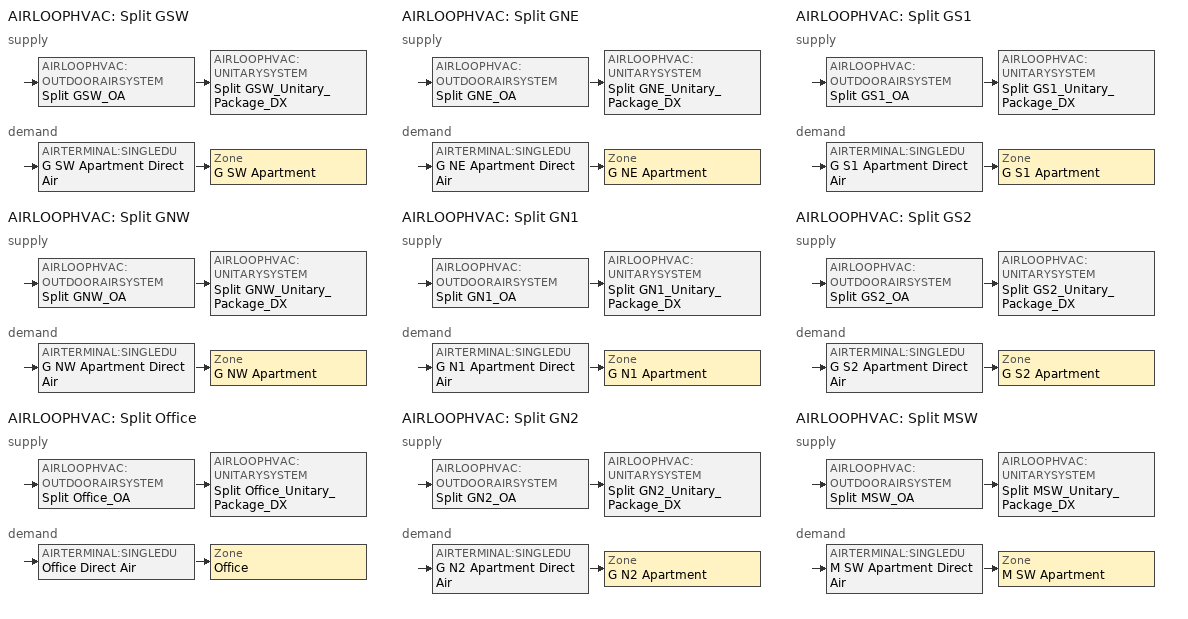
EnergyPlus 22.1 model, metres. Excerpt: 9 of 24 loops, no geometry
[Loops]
AIRLOOPHVAC 'Split GSW'
 supply: AIRLOOPHVAC:OUTDOORAIRSYSTEM 'Split GSW_OA' > AIRLOOPHVAC:UNITARYSYSTEM 'Split GSW_Unitary_Package_DX'
 demand: AIRTERMINAL:SINGLEDUCT:CONSTANTVOLUME:NOREHEAT 'G SW Apartment Direct Air' > Zone 'G SW Apartment'
AIRLOOPHVAC 'Split GNW'
 supply: AIRLOOPHVAC:OUTDOORAIRSYSTEM 'Split GNW_OA' > AIRLOOPHVAC:UNITARYSYSTEM 'Split GNW_Unitary_Package_DX'
 demand: AIRTERMINAL:SINGLEDUCT:CONSTANTVOLUME:NOREHEAT 'G NW Apartment Direct Air' > Zone 'G NW Apartment'
AIRLOOPHVAC 'Split Office'
 supply: AIRLOOPHVAC:OUTDOORAIRSYSTEM 'Split Office_OA' > AIRLOOPHVAC:UNITARYSYSTEM 'Split Office_Unitary_Package_DX'
 demand: AIRTERMINAL:SINGLEDUCT:CONSTANTVOLUME:NOREHEAT 'Office Direct Air' > Zone 'Office'
AIRLOOPHVAC 'Split GNE'
 supply: AIRLOOPHVAC:OUTDOORAIRSYSTEM 'Split GNE_OA' > AIRLOOPHVAC:UNITARYSYSTEM 'Split GNE_Unitary_Package_DX'
 demand: AIRTERMINAL:SINGLEDUCT:CONSTANTVOLUME:NOREHEAT 'G NE Apartment Direct Air' > Zone 'G NE Apartment'
AIRLOOPHVAC 'Split GN1'
 supply: AIRLOOPHVAC:OUTDOORAIRSYSTEM 'Split GN1_OA' > AIRLOOPHVAC:UNITARYSYSTEM 'Split GN1_Unitary_Package_DX'
 demand: AIRTERMINAL:SINGLEDUCT:CONSTANTVOLUME:NOREHEAT 'G N1 Apartment Direct Air' > Zone 'G N1 Apartment'
AIRLOOPHVAC 'Split GN2'
 supply: AIRLOOPHVAC:OUTDOORAIRSYSTEM 'Split GN2_OA' > AIRLOOPHVAC:UNITARYSYSTEM 'Split GN2_Unitary_Package_DX'
 demand: AIRTERMINAL:SINGLEDUCT:CONSTANTVOLUME:NOREHEAT 'G N2 Apartment Direct Air' > Zone 'G N2 Apartment'
AIRLOOPHVAC 'Split GS1'
 supply: AIRLOOPHVAC:OUTDOORAIRSYSTEM 'Split GS1_OA' > AIRLOOPHVAC:UNITARYSYSTEM 'Split GS1_Unitary_Package_DX'
 demand: AIRTERMINAL:SINGLEDUCT:CONSTANTVOLUME:NOREHEAT 'G S1 Apartment Direct Air' > Zone 'G S1 Apartment'
AIRLOOPHVAC 'Split GS2'
 supply: AIRLOOPHVAC:OUTDOORAIRSYSTEM 'Split GS2_OA' > AIRLOOPHVAC:UNITARYSYSTEM 'Split GS2_Unitary_Package_DX'
 demand: AIRTERMINAL:SINGLEDUCT:CONSTANTVOLUME:NOREHEAT 'G S2 Apartment Direct Air' > Zone 'G S2 Apartment'
AIRLOOPHVAC 'Split MSW'
 supply: AIRLOOPHVAC:OUTDOORAIRSYSTEM 'Split MSW_OA' > AIRLOOPHVAC:UNITARYSYSTEM 'Split MSW_Unitary_Package_DX'
 demand: AIRTERMINAL:SINGLEDUCT:CONSTANTVOLUME:NOREHEAT 'M SW Apartment Direct Air' > Zone 'M SW Apartment'
[THERMOSTATSETPOINT:SINGLEHEATING]
AptHeatingSetPoint: HTGSETP_APT_SCH
OffHeatingSetPoint: HTGSETP_DESIGN_OFF_SCH
[THERMOSTATSETPOINT:SINGLECOOLING]
AptCoolingSetPoint: CLGSETP_APT_SCH
OffCoolingSetPoint: CLGSETP_DESIGN_OFF_SCH
[THERMOSTATSETPOINT:DUALSETPOINT]
S Apartment Dual SP Control: S HTGSETP_APT_SCH, S CLGSETP_APT_SCH
N Apartment Dual SP Control: N HTGSETP_APT_SCH, N CLGSETP_APT_SCH
Office Dual SP Control: HTGSETP_OFF_SCH_NO_OPTIMUM, CLGSETP_OFF_SCH_No_Optimum
[DESIGNSPECIFICATION:ZONEAIRDISTRIBUTION]
CM DSZAD Building: 1, 1
[SIZING:ZONE]
G SW Apartment: SupplyAirTemperature, 12.8, , SupplyAirTemperature, 40, , 0.008, 0.008, SZ DSOA G SW Apartment, , , DesignDay, 0, , , 0, DesignDay, 0
G NW Apartment: SupplyAirTemperature, 12.8, , SupplyAirTemperature, 40, , 0.008, 0.008, SZ DSOA G NW Apartment, , , DesignDay, 0, , , 0, DesignDay, 0
Office: SupplyAirTemperature, 12.8, , SupplyAirTemperature, 40, , 0.008, 0.008, SZ DSOA Office, , , DesignDay, 0, , , 0, DesignDay, 0
G NE Apartment: SupplyAirTemperature, 12.8, , SupplyAirTemperature, 40, , 0.008, 0.008, SZ DSOA G NE Apartment, , , DesignDay, 0, , , 0, DesignDay, 0
G N1 Apartment: SupplyAirTemperature, 12.8, , SupplyAirTemperature, 40, , 0.008, 0.008, SZ DSOA G N1 Apartment, , , DesignDay, 0, , , 0, DesignDay, 0
G N2 Apartment: SupplyAirTemperature, 12.8, , SupplyAirTemperature, 40, , 0.008, 0.008, SZ DSOA G N2 Apartment, , , DesignDay, 0, , , 0, DesignDay, 0
G S1 Apartment: SupplyAirTemperature, 12.8, , SupplyAirTemperature, 40, , 0.008, 0.008, SZ DSOA G S1 Apartment, , , DesignDay, 0, , , 0, DesignDay, 0
G S2 Apartment: SupplyAirTemperature, 12.8, , SupplyAirTemperature, 40, , 0.008, 0.008, SZ DSOA G S2 Apartment, , , DesignDay, 0, , , 0, DesignDay, 0
M SW Apartment: SupplyAirTemperature, 12.8, , SupplyAirTemperature, 40, , 0.008, 0.008, SZ DSOA M SW Apartment, , , DesignDay, 0, , , 0, DesignDay, 0
[DESIGNSPECIFICATION:OUTDOORAIR]
SZ DSOA G SW Apartment; SZ DSOA G NW Apartment; SZ DSOA G NE Apartment; SZ DSOA G N1 Apartment; SZ DSOA G N2 Apartment; SZ DSOA G S1 Apartment; SZ DSOA G S2 Apartment; SZ DSOA M SW Apartment: Flow/Area, , 0.000294105
SZ DSOA Office: Flow/Area, , 0.0004318
[ZONECONTROL:THERMOSTAT]
G SW Apartment Thermostat: G SW Apartment, ZONE CONTROL TYPE SCHED, ThermostatSetpoint:SingleCooling, AptCoolingSetPoint, ThermostatSetpoint:SingleHeating, AptHeatingSetPoint, ThermostatSetpoint:DualSetpoint, S Apartment Dual SP Control
G NW Apartment Thermostat: G NW Apartment, ZONE CONTROL TYPE SCHED, ThermostatSetpoint:SingleCooling, AptCoolingSetPoint, ThermostatSetpoint:SingleHeating, AptHeatingSetPoint, ThermostatSetpoint:DualSetpoint, N Apartment Dual SP Control
Office Thermostat: Office, ZONE CONTROL TYPE SCHED, ThermostatSetpoint:SingleCooling, OffCoolingSetPoint, ThermostatSetpoint:SingleHeating, OffHeatingSetPoint, ThermostatSetpoint:DualSetpoint, Office Dual SP Control
G NE Apartment Thermostat: G NE Apartment, ZONE CONTROL TYPE SCHED, ThermostatSetpoint:SingleCooling, AptCoolingSetPoint, ThermostatSetpoint:SingleHeating, AptHeatingSetPoint, ThermostatSetpoint:DualSetpoint, N Apartment Dual SP Control
G N1 Apartment Thermostat: G N1 Apartment, ZONE CONTROL TYPE SCHED, ThermostatSetpoint:SingleCooling, AptCoolingSetPoint, ThermostatSetpoint:SingleHeating, AptHeatingSetPoint, ThermostatSetpoint:DualSetpoint, N Apartment Dual SP Control
G N2 Apartment Thermostat: G N2 Apartment, ZONE CONTROL TYPE SCHED, ThermostatSetpoint:SingleCooling, AptCoolingSetPoint, ThermostatSetpoint:SingleHeating, AptHeatingSetPoint, ThermostatSetpoint:DualSetpoint, N Apartment Dual SP Control
G S1 Apartment Thermostat: G S1 Apartment, ZONE CONTROL TYPE SCHED, ThermostatSetpoint:SingleCooling, AptCoolingSetPoint, ThermostatSetpoint:SingleHeating, AptHeatingSetPoint, ThermostatSetpoint:DualSetpoint, S Apartment Dual SP Control
G S2 Apartment Thermostat: G S2 Apartment, ZONE CONTROL TYPE SCHED, ThermostatSetpoint:SingleCooling, AptCoolingSetPoint, ThermostatSetpoint:SingleHeating, AptHeatingSetPoint, ThermostatSetpoint:DualSetpoint, S Apartment Dual SP Control
M SW Apartment Thermostat: M SW Apartment, ZONE CONTROL TYPE SCHED, ThermostatSetpoint:SingleCooling, AptCoolingSetPoint, ThermostatSetpoint:SingleHeating, AptHeatingSetPoint, ThermostatSetpoint:DualSetpoint, S Apartment Dual SP Control
[COIL:COOLING:DX:SINGLESPEED]
Split GSW Cooling Coil: COMPACT HVAC-ALWAYS 1, AUTOSIZE, AUTOSIZE, 4.32299, AUTOSIZE, , Split GSW Supply Fan Outlet, Split GSW Cooling Coil Outlet, Split_CapFT, Split_CapFF, Split_EIRFT, Split_EIRFF, Split_PLR
Split GNW Cooling Coil: COMPACT HVAC-ALWAYS 1, AUTOSIZE, AUTOSIZE, 4.32299, AUTOSIZE, , Split GNW Supply Fan Outlet, Split GNW Cooling Coil Outlet, Split_CapFT, Split_CapFF, Split_EIRFT, Split_EIRFF, Split_PLR
Split Office Cooling Coil: COMPACT HVAC-ALWAYS 1, AUTOSIZE, AUTOSIZE, 4.32299, AUTOSIZE, , Split Office Supply Fan Outlet, Split Office Cooling Coil Outlet, Split_CapFT, Split_CapFF, Split_EIRFT, Split_EIRFF, Split_PLR
Split GNE Cooling Coil: COMPACT HVAC-ALWAYS 1, AUTOSIZE, AUTOSIZE, 4.32299, AUTOSIZE, , Split GNE Supply Fan Outlet, Split GNE Cooling Coil Outlet, Split_CapFT, Split_CapFF, Split_EIRFT, Split_EIRFF, Split_PLR
Split GN1 Cooling Coil: COMPACT HVAC-ALWAYS 1, AUTOSIZE, AUTOSIZE, 4.32299, AUTOSIZE, , Split GN1 Supply Fan Outlet, Split GN1 Cooling Coil Outlet, Split_CapFT, Split_CapFF, Split_EIRFT, Split_EIRFF, Split_PLR
Split GN2 Cooling Coil: COMPACT HVAC-ALWAYS 1, AUTOSIZE, AUTOSIZE, 4.32299, AUTOSIZE, , Split GN2 Supply Fan Outlet, Split GN2 Cooling Coil Outlet, Split_CapFT, Split_CapFF, Split_EIRFT, Split_EIRFF, Split_PLR
Split GS1 Cooling Coil: COMPACT HVAC-ALWAYS 1, AUTOSIZE, AUTOSIZE, 4.32299, AUTOSIZE, , Split GS1 Supply Fan Outlet, Split GS1 Cooling Coil Outlet, Split_CapFT, Split_CapFF, Split_EIRFT, Split_EIRFF, Split_PLR
Split GS2 Cooling Coil: COMPACT HVAC-ALWAYS 1, AUTOSIZE, AUTOSIZE, 4.32299, AUTOSIZE, , Split GS2 Supply Fan Outlet, Split GS2 Cooling Coil Outlet, Split_CapFT, Split_CapFF, Split_EIRFT, Split_EIRFF, Split_PLR
Split MSW Cooling Coil: COMPACT HVAC-ALWAYS 1, AUTOSIZE, AUTOSIZE, 4.32299, AUTOSIZE, , Split MSW Supply Fan Outlet, Split MSW Cooling Coil Outlet, Split_CapFT, Split_CapFF, Split_EIRFT, Split_EIRFF, Split_PLR
[COIL:HEATING:FUEL]
Split GSW Heating Coil: COMPACT HVAC-ALWAYS 1, NaturalGas, 0.84, AUTOSIZE, Split GSW Cooling Coil Outlet, Split GSW Supply Equipment Outlet Node, , 0, , 0
Split GNW Heating Coil: COMPACT HVAC-ALWAYS 1, NaturalGas, 0.84, AUTOSIZE, Split GNW Cooling Coil Outlet, Split GNW Supply Equipment Outlet Node, , 0, , 0
Split Office Heating Coil: COMPACT HVAC-ALWAYS 1, NaturalGas, 0.84, AUTOSIZE, Split Office Cooling Coil Outlet, Split Office Supply Equipment Outlet Node, , 0, , 0
Split GNE Heating Coil: COMPACT HVAC-ALWAYS 1, NaturalGas, 0.84, AUTOSIZE, Split GNE Cooling Coil Outlet, Split GNE Supply Equipment Outlet Node, , 0, , 0
Split GN1 Heating Coil: COMPACT HVAC-ALWAYS 1, NaturalGas, 0.84, AUTOSIZE, Split GN1 Cooling Coil Outlet, Split GN1 Supply Equipment Outlet Node, , 0, , 0
Split GN2 Heating Coil: COMPACT HVAC-ALWAYS 1, NaturalGas, 0.84, AUTOSIZE, Split GN2 Cooling Coil Outlet, Split GN2 Supply Equipment Outlet Node, , 0, , 0
Split GS1 Heating Coil: COMPACT HVAC-ALWAYS 1, NaturalGas, 0.84, AUTOSIZE, Split GS1 Cooling Coil Outlet, Split GS1 Supply Equipment Outlet Node, , 0, , 0
Split GS2 Heating Coil: COMPACT HVAC-ALWAYS 1, NaturalGas, 0.84, AUTOSIZE, Split GS2 Cooling Coil Outlet, Split GS2 Supply Equipment Outlet Node, , 0, , 0
Split MSW Heating Coil: COMPACT HVAC-ALWAYS 1, NaturalGas, 0.84, AUTOSIZE, Split MSW Cooling Coil Outlet, Split MSW Supply Equipment Outlet Node, , 0, , 0
[SIZING:SYSTEM]
Split GSW; Split GNW; Split Office; Split GNE; Split GN1; Split GN2; Split GS1; Split GS2; Split MSW: Sensible, AUTOSIZE, 1, 7, 0.008, 12.8, 0.008, 12.8, 40, NonCoincident, No, No, 0.008, 0.008, DesignDay, 0, , , , DesignDay, 0, , , , , ZoneSum, 1, CoolingDesignCapacity, autosize, , , HeatingDesignCapacity, autosize, , , OnOff
[AIRTERMINAL:SINGLEDUCT:CONSTANTVOLUME:NOREHEAT]
G SW Apartment Direct Air: COMPACT HVAC-ALWAYS 1, G SW Apartment ADU Inlet Node, G SW Apartment Direct Air Inlet Node, AUTOSIZE
G NW Apartment Direct Air: COMPACT HVAC-ALWAYS 1, G NW Apartment ADU Inlet Node, G NW Apartment Direct Air Inlet Node, AUTOSIZE
Office Direct Air: COMPACT HVAC-ALWAYS 1, Office ADU Inlet Node, Office Direct Air Inlet Node, AUTOSIZE
G NE Apartment Direct Air: COMPACT HVAC-ALWAYS 1, G NE Apartment ADU Inlet Node, G NE Apartment Direct Air Inlet Node, AUTOSIZE
G N1 Apartment Direct Air: COMPACT HVAC-ALWAYS 1, G N1 Apartment ADU Inlet Node, G N1 Apartment Direct Air Inlet Node, AUTOSIZE
G N2 Apartment Direct Air: COMPACT HVAC-ALWAYS 1, G N2 Apartment ADU Inlet Node, G N2 Apartment Direct Air Inlet Node, AUTOSIZE
G S1 Apartment Direct Air: COMPACT HVAC-ALWAYS 1, G S1 Apartment ADU Inlet Node, G S1 Apartment Direct Air Inlet Node, AUTOSIZE
G S2 Apartment Direct Air: COMPACT HVAC-ALWAYS 1, G S2 Apartment ADU Inlet Node, G S2 Apartment Direct Air Inlet Node, AUTOSIZE
M SW Apartment Direct Air: COMPACT HVAC-ALWAYS 1, M SW Apartment ADU Inlet Node, M SW Apartment Direct Air Inlet Node, AUTOSIZE
[Zone equipment]
G SW Apartment: G SW Apartment ERV, G SW Apartment Direct Air
G NW Apartment: G NW Apartment ERV, G NW Apartment Direct Air
Office: Office Direct Air
G NE Apartment: G NE Apartment ERV, G NE Apartment Direct Air
G N1 Apartment: G N1 Apartment ERV, G N1 Apartment Direct Air
G N2 Apartment: G N2 Apartment ERV, G N2 Apartment Direct Air
G S1 Apartment: G S1 Apartment ERV, G S1 Apartment Direct Air
G S2 Apartment: G S2 Apartment ERV, G S2 Apartment Direct Air
M SW Apartment: M SW Apartment ERV, M SW Apartment Direct Air
[FAN:ONOFF]
Split GSW Supply Fan: COMPACT HVAC-ALWAYS 1, 0.55575, 622.5, autosize, 0.855, 1, Split GSW Mixed Air Outlet, Split GSW Supply Fan Outlet, , , General
G SW Apartment ERV Sup Fan: All On, 0.303158, 257.2747, autosize, 0.48, 1, G SW Apartment ERV Outlet Node, G SW Apartment ERV Sup Fan Outlet Node, , , General
G SW Apartment ERV Exh Fan: All On, 0.303158, 257.2747, autosize, 0.48, 1, G SW Apartment ERV Secondary Outlet Node, G SW Apartment ERV Exh Fan Outlet Node, , , General
Split GNW Supply Fan: COMPACT HVAC-ALWAYS 1, 0.55575, 622.5, autosize, 0.855, 1, Split GNW Mixed Air Outlet, Split GNW Supply Fan Outlet, , , General
G NW Apartment ERV Sup Fan: All On, 0.303158, 257.2747, autosize, 0.48, 1, G NW Apartment ERV Outlet Node, G NW Apartment ERV Sup Fan Outlet Node, , , General
G NW Apartment ERV Exh Fan: All On, 0.303158, 257.2747, autosize, 0.48, 1, G NW Apartment ERV Secondary Outlet Node, G NW Apartment ERV Exh Fan Outlet Node, , , General
Split Office Supply Fan: COMPACT HVAC-ALWAYS 1, 0.55575, 622.5, autosize, 0.855, 1, Split Office Mixed Air Outlet, Split Office Supply Fan Outlet, , , General
Split GNE Supply Fan: COMPACT HVAC-ALWAYS 1, 0.55575, 622.5, autosize, 0.855, 1, Split GNE Mixed Air Outlet, Split GNE Supply Fan Outlet, , , General
G NE Apartment ERV Sup Fan: All On, 0.303158, 257.2747, autosize, 0.48, 1, G NE Apartment ERV Outlet Node, G NE Apartment ERV Sup Fan Outlet Node, , , General
G NE Apartment ERV Exh Fan: All On, 0.303158, 257.2747, autosize, 0.48, 1, G NE Apartment ERV Secondary Outlet Node, G NE Apartment ERV Exh Fan Outlet Node, , , General
Split GN1 Supply Fan: COMPACT HVAC-ALWAYS 1, 0.55575, 622.5, autosize, 0.855, 1, Split GN1 Mixed Air Outlet, Split GN1 Supply Fan Outlet, , , General
G N1 Apartment ERV Sup Fan: All On, 0.303158, 257.2747, autosize, 0.48, 1, G N1 Apartment ERV Outlet Node, G N1 Apartment ERV Sup Fan Outlet Node, , , General
G N1 Apartment ERV Exh Fan: All On, 0.303158, 257.2747, autosize, 0.48, 1, G N1 Apartment ERV Secondary Outlet Node, G N1 Apartment ERV Exh Fan Outlet Node, , , General
Split GN2 Supply Fan: COMPACT HVAC-ALWAYS 1, 0.55575, 622.5, autosize, 0.855, 1, Split GN2 Mixed Air Outlet, Split GN2 Supply Fan Outlet, , , General
G N2 Apartment ERV Sup Fan: All On, 0.303158, 257.2747, autosize, 0.48, 1, G N2 Apartment ERV Outlet Node, G N2 Apartment ERV Sup Fan Outlet Node, , , General
G N2 Apartment ERV Exh Fan: All On, 0.303158, 257.2747, autosize, 0.48, 1, G N2 Apartment ERV Secondary Outlet Node, G N2 Apartment ERV Exh Fan Outlet Node, , , General
Split GS1 Supply Fan: COMPACT HVAC-ALWAYS 1, 0.55575, 622.5, autosize, 0.855, 1, Split GS1 Mixed Air Outlet, Split GS1 Supply Fan Outlet, , , General
G S1 Apartment ERV Sup Fan: All On, 0.303158, 257.2747, autosize, 0.48, 1, G S1 Apartment ERV Outlet Node, G S1 Apartment ERV Sup Fan Outlet Node, , , General
G S1 Apartment ERV Exh Fan: All On, 0.303158, 257.2747, autosize, 0.48, 1, G S1 Apartment ERV Secondary Outlet Node, G S1 Apartment ERV Exh Fan Outlet Node, , , General
Split GS2 Supply Fan: COMPACT HVAC-ALWAYS 1, 0.55575, 622.5, autosize, 0.855, 1, Split GS2 Mixed Air Outlet, Split GS2 Supply Fan Outlet, , , General
G S2 Apartment ERV Sup Fan: All On, 0.303158, 257.2747, autosize, 0.48, 1, G S2 Apartment ERV Outlet Node, G S2 Apartment ERV Sup Fan Outlet Node, , , General
G S2 Apartment ERV Exh Fan: All On, 0.303158, 257.2747, autosize, 0.48, 1, G S2 Apartment ERV Secondary Outlet Node, G S2 Apartment ERV Exh Fan Outlet Node, , , General
Split MSW Supply Fan: COMPACT HVAC-ALWAYS 1, 0.55575, 622.5, autosize, 0.855, 1, Split MSW Mixed Air Outlet, Split MSW Supply Fan Outlet, , , General
M SW Apartment ERV Sup Fan: All On, 0.303158, 257.2747, autosize, 0.48, 1, M SW Apartment ERV Outlet Node, M SW Apartment ERV Sup Fan Outlet Node, , , General
M SW Apartment ERV Exh Fan: All On, 0.303158, 257.2747, autosize, 0.48, 1, M SW Apartment ERV Secondary Outlet Node, M SW Apartment ERV Exh Fan Outlet Node, , , General
[AIRLOOPHVAC:UNITARYSYSTEM]
Split GSW_Unitary_Package_DX: Load, G SW Apartment, None, COMPACT HVAC-ALWAYS 1, Split GSW Mixed Air Outlet, Split GSW Supply Equipment Outlet Node, Fan:OnOff, Split GSW Supply Fan, BlowThrough, All Off, Coil:Heating:Fuel, Split GSW Heating Coil, 1, Coil:Cooling:DX:SingleSpeed, Split GSW Cooling Coil, No, 2, SensibleOnlyLoadControl, , , SupplyAirFlowRate, AUTOSIZE, , , , SupplyAirFlowRate, AUTOSIZE, , , , SupplyAirFlowRate, AUTOSIZE, , , , , , AUTOSIZE
Split GNW_Unitary_Package_DX: Load, G NW Apartment, None, COMPACT HVAC-ALWAYS 1, Split GNW Mixed Air Outlet, Split GNW Supply Equipment Outlet Node, Fan:OnOff, Split GNW Supply Fan, BlowThrough, All Off, Coil:Heating:Fuel, Split GNW Heating Coil, 1, Coil:Cooling:DX:SingleSpeed, Split GNW Cooling Coil, No, 2, SensibleOnlyLoadControl, , , SupplyAirFlowRate, AUTOSIZE, , , , SupplyAirFlowRate, AUTOSIZE, , , , SupplyAirFlowRate, AUTOSIZE, , , , , , AUTOSIZE
Split Office_Unitary_Package_DX: Load, Office, None, COMPACT HVAC-ALWAYS 1, Split Office Mixed Air Outlet, Split Office Supply Equipment Outlet Node, Fan:OnOff, Split Office Supply Fan, BlowThrough, FAN_OFF_w_SB_SCH, Coil:Heating:Fuel, Split Office Heating Coil, 1, Coil:Cooling:DX:SingleSpeed, Split Office Cooling Coil, No, 2, SensibleOnlyLoadControl, , , SupplyAirFlowRate, AUTOSIZE, , , , SupplyAirFlowRate, AUTOSIZE, , , , SupplyAirFlowRate, AUTOSIZE, , , , , , AUTOSIZE
Split GNE_Unitary_Package_DX: Load, G NE Apartment, None, COMPACT HVAC-ALWAYS 1, Split GNE Mixed Air Outlet, Split GNE Supply Equipment Outlet Node, Fan:OnOff, Split GNE Supply Fan, BlowThrough, All Off, Coil:Heating:Fuel, Split GNE Heating Coil, 1, Coil:Cooling:DX:SingleSpeed, Split GNE Cooling Coil, No, 2, SensibleOnlyLoadControl, , , SupplyAirFlowRate, AUTOSIZE, , , , SupplyAirFlowRate, AUTOSIZE, , , , SupplyAirFlowRate, AUTOSIZE, , , , , , AUTOSIZE
Split GN1_Unitary_Package_DX: Load, G N1 Apartment, None, COMPACT HVAC-ALWAYS 1, Split GN1 Mixed Air Outlet, Split GN1 Supply Equipment Outlet Node, Fan:OnOff, Split GN1 Supply Fan, BlowThrough, All Off, Coil:Heating:Fuel, Split GN1 Heating Coil, 1, Coil:Cooling:DX:SingleSpeed, Split GN1 Cooling Coil, No, 2, SensibleOnlyLoadControl, , , SupplyAirFlowRate, AUTOSIZE, , , , SupplyAirFlowRate, AUTOSIZE, , , , SupplyAirFlowRate, AUTOSIZE, , , , , , AUTOSIZE
Split GN2_Unitary_Package_DX: Load, G N2 Apartment, None, COMPACT HVAC-ALWAYS 1, Split GN2 Mixed Air Outlet, Split GN2 Supply Equipment Outlet Node, Fan:OnOff, Split GN2 Supply Fan, BlowThrough, All Off, Coil:Heating:Fuel, Split GN2 Heating Coil, 1, Coil:Cooling:DX:SingleSpeed, Split GN2 Cooling Coil, No, 2, SensibleOnlyLoadControl, , , SupplyAirFlowRate, AUTOSIZE, , , , SupplyAirFlowRate, AUTOSIZE, , , , SupplyAirFlowRate, AUTOSIZE, , , , , , AUTOSIZE
Split GS1_Unitary_Package_DX: Load, G S1 Apartment, None, COMPACT HVAC-ALWAYS 1, Split GS1 Mixed Air Outlet, Split GS1 Supply Equipment Outlet Node, Fan:OnOff, Split GS1 Supply Fan, BlowThrough, All Off, Coil:Heating:Fuel, Split GS1 Heating Coil, 1, Coil:Cooling:DX:SingleSpeed, Split GS1 Cooling Coil, No, 2, SensibleOnlyLoadControl, , , SupplyAirFlowRate, AUTOSIZE, , , , SupplyAirFlowRate, AUTOSIZE, , , , SupplyAirFlowRate, AUTOSIZE, , , , , , AUTOSIZE
Split GS2_Unitary_Package_DX: Load, G S2 Apartment, None, COMPACT HVAC-ALWAYS 1, Split GS2 Mixed Air Outlet, Split GS2 Supply Equipment Outlet Node, Fan:OnOff, Split GS2 Supply Fan, BlowThrough, All Off, Coil:Heating:Fuel, Split GS2 Heating Coil, 1, Coil:Cooling:DX:SingleSpeed, Split GS2 Cooling Coil, No, 2, SensibleOnlyLoadControl, , , SupplyAirFlowRate, AUTOSIZE, , , , SupplyAirFlowRate, AUTOSIZE, , , , SupplyAirFlowRate, AUTOSIZE, , , , , , AUTOSIZE
Split MSW_Unitary_Package_DX: Load, M SW Apartment, None, COMPACT HVAC-ALWAYS 1, Split MSW Mixed Air Outlet, Split MSW Supply Equipment Outlet Node, Fan:OnOff, Split MSW Supply Fan, BlowThrough, All Off, Coil:Heating:Fuel, Split MSW Heating Coil, 1, Coil:Cooling:DX:SingleSpeed, Split MSW Cooling Coil, No, 2, SensibleOnlyLoadControl, , , SupplyAirFlowRate, AUTOSIZE, , , , SupplyAirFlowRate, AUTOSIZE, , , , SupplyAirFlowRate, AUTOSIZE, , , , , , AUTOSIZE
[CONTROLLER:OUTDOORAIR]
Split GSW_OA_Controller: Split GSW OARelief Node, Split GSW Supply Equipment Inlet Node, Split GSW Mixed Air Outlet, Split GSW OAInlet Node, AUTOSIZE, AUTOSIZE, NoEconomizer, ModulateFlow, , , , , , LockoutWithHeating, FixedMinimum, All Off, , , , , , , , , BypassWhenWithinEconomizerLimits
Split GNW_OA_Controller: Split GNW OARelief Node, Split GNW Supply Equipment Inlet Node, Split GNW Mixed Air Outlet, Split GNW OAInlet Node, AUTOSIZE, AUTOSIZE, NoEconomizer, ModulateFlow, , , , , , LockoutWithHeating, FixedMinimum, All Off, , , , , , , , , BypassWhenWithinEconomizerLimits
Split Office_OA_Controller: Split Office OARelief Node, Split Office Supply Equipment Inlet Node, Split Office Mixed Air Outlet, Split Office OAInlet Node, AUTOSIZE, AUTOSIZE, NoEconomizer, ModulateFlow, , , , , , LockoutWithHeating, FixedMinimum
Split GNE_OA_Controller: Split GNE OARelief Node, Split GNE Supply Equipment Inlet Node, Split GNE Mixed Air Outlet, Split GNE OAInlet Node, AUTOSIZE, AUTOSIZE, NoEconomizer, ModulateFlow, , , , , , LockoutWithHeating, FixedMinimum, All Off, , , , , , , , , BypassWhenWithinEconomizerLimits
Split GN1_OA_Controller: Split GN1 OARelief Node, Split GN1 Supply Equipment Inlet Node, Split GN1 Mixed Air Outlet, Split GN1 OAInlet Node, AUTOSIZE, AUTOSIZE, NoEconomizer, ModulateFlow, , , , , , LockoutWithHeating, FixedMinimum, All Off, , , , , , , , , BypassWhenWithinEconomizerLimits
Split GN2_OA_Controller: Split GN2 OARelief Node, Split GN2 Supply Equipment Inlet Node, Split GN2 Mixed Air Outlet, Split GN2 OAInlet Node, AUTOSIZE, AUTOSIZE, NoEconomizer, ModulateFlow, , , , , , LockoutWithHeating, FixedMinimum, All Off, , , , , , , , , BypassWhenWithinEconomizerLimits
Split GS1_OA_Controller: Split GS1 OARelief Node, Split GS1 Supply Equipment Inlet Node, Split GS1 Mixed Air Outlet, Split GS1 OAInlet Node, AUTOSIZE, AUTOSIZE, NoEconomizer, ModulateFlow, , , , , , LockoutWithHeating, FixedMinimum, All Off, , , , , , , , , BypassWhenWithinEconomizerLimits
Split GS2_OA_Controller: Split GS2 OARelief Node, Split GS2 Supply Equipment Inlet Node, Split GS2 Mixed Air Outlet, Split GS2 OAInlet Node, AUTOSIZE, AUTOSIZE, NoEconomizer, ModulateFlow, , , , , , LockoutWithHeating, FixedMinimum, All Off, , , , , , , , , BypassWhenWithinEconomizerLimits
Split MSW_OA_Controller: Split MSW OARelief Node, Split MSW Supply Equipment Inlet Node, Split MSW Mixed Air Outlet, Split MSW OAInlet Node, AUTOSIZE, AUTOSIZE, NoEconomizer, ModulateFlow, , , , , , LockoutWithHeating, FixedMinimum, All Off, , , , , , , , , BypassWhenWithinEconomizerLimits
[AIRLOOPHVAC]
Split GSW: , Split GSW Availability Manager List, AUTOSIZE, Split GSW Air Loop Branches, , Split GSW Supply Equipment Inlet Node, Split GSW Zone Equipment Outlet Node, Split GSW Zone Equipment Inlet Node, Split GSW Supply Equipment Outlet Node
Split GNW: , Split GNW Availability Manager List, AUTOSIZE, Split GNW Air Loop Branches, , Split GNW Supply Equipment Inlet Node, Split GNW Zone Equipment Outlet Node, Split GNW Zone Equipment Inlet Node, Split GNW Supply Equipment Outlet Node
Split Office: , Split Office Availability Manager List, AUTOSIZE, Split Office Air Loop Branches, , Split Office Supply Equipment Inlet Node, Split Office Zone Equipment Outlet Node, Split Office Zone Equipment Inlet Node, Split Office Supply Equipment Outlet Node
Split GNE: , Split GNE Availability Manager List, AUTOSIZE, Split GNE Air Loop Branches, , Split GNE Supply Equipment Inlet Node, Split GNE Zone Equipment Outlet Node, Split GNE Zone Equipment Inlet Node, Split GNE Supply Equipment Outlet Node
Split GN1: , Split GN1 Availability Manager List, AUTOSIZE, Split GN1 Air Loop Branches, , Split GN1 Supply Equipment Inlet Node, Split GN1 Zone Equipment Outlet Node, Split GN1 Zone Equipment Inlet Node, Split GN1 Supply Equipment Outlet Node
Split GN2: , Split GN2 Availability Manager List, AUTOSIZE, Split GN2 Air Loop Branches, , Split GN2 Supply Equipment Inlet Node, Split GN2 Zone Equipment Outlet Node, Split GN2 Zone Equipment Inlet Node, Split GN2 Supply Equipment Outlet Node
Split GS1: , Split GS1 Availability Manager List, AUTOSIZE, Split GS1 Air Loop Branches, , Split GS1 Supply Equipment Inlet Node, Split GS1 Zone Equipment Outlet Node, Split GS1 Zone Equipment Inlet Node, Split GS1 Supply Equipment Outlet Node
Split GS2: , Split GS2 Availability Manager List, AUTOSIZE, Split GS2 Air Loop Branches, , Split GS2 Supply Equipment Inlet Node, Split GS2 Zone Equipment Outlet Node, Split GS2 Zone Equipment Inlet Node, Split GS2 Supply Equipment Outlet Node
Split MSW: , Split MSW Availability Manager List, AUTOSIZE, Split MSW Air Loop Branches, , Split MSW Supply Equipment Inlet Node, Split MSW Zone Equipment Outlet Node, Split MSW Zone Equipment Inlet Node, Split MSW Supply Equipment Outlet Node
[AIRLOOPHVAC:OUTDOORAIRSYSTEM]
Split GSW_OA: Split GSW_OA_Controllers, Split GSW_OA_Equipment
Split GNW_OA: Split GNW_OA_Controllers, Split GNW_OA_Equipment
Split Office_OA: Split Office_OA_Controllers, Split Office_OA_Equipment
Split GNE_OA: Split GNE_OA_Controllers, Split GNE_OA_Equipment
Split GN1_OA: Split GN1_OA_Controllers, Split GN1_OA_Equipment
Split GN2_OA: Split GN2_OA_Controllers, Split GN2_OA_Equipment
Split GS1_OA: Split GS1_OA_Controllers, Split GS1_OA_Equipment
Split GS2_OA: Split GS2_OA_Controllers, Split GS2_OA_Equipment
Split MSW_OA: Split MSW_OA_Controllers, Split MSW_OA_Equipment
[OUTDOORAIR:MIXER]
Split GSW_OAMixing Box: Split GSW Mixed Air Outlet, Split GSW OAInlet Node, Split GSW OARelief Node, Split GSW Supply Equipment Inlet Node
Split GNW_OAMixing Box: Split GNW Mixed Air Outlet, Split GNW OAInlet Node, Split GNW OARelief Node, Split GNW Supply Equipment Inlet Node
Split Office_OAMixing Box: Split Office Mixed Air Outlet, Split Office OAInlet Node, Split Office OARelief Node, Split Office Supply Equipment Inlet Node
Split GNE_OAMixing Box: Split GNE Mixed Air Outlet, Split GNE OAInlet Node, Split GNE OARelief Node, Split GNE Supply Equipment Inlet Node
Split GN1_OAMixing Box: Split GN1 Mixed Air Outlet, Split GN1 OAInlet Node, Split GN1 OARelief Node, Split GN1 Supply Equipment Inlet Node
Split GN2_OAMixing Box: Split GN2 Mixed Air Outlet, Split GN2 OAInlet Node, Split GN2 OARelief Node, Split GN2 Supply Equipment Inlet Node
Split GS1_OAMixing Box: Split GS1 Mixed Air Outlet, Split GS1 OAInlet Node, Split GS1 OARelief Node, Split GS1 Supply Equipment Inlet Node
Split GS2_OAMixing Box: Split GS2 Mixed Air Outlet, Split GS2 OAInlet Node, Split GS2 OARelief Node, Split GS2 Supply Equipment Inlet Node
Split MSW_OAMixing Box: Split MSW Mixed Air Outlet, Split MSW OAInlet Node, Split MSW OARelief Node, Split MSW Supply Equipment Inlet Node
[SETPOINTMANAGER:SINGLEZONE:HEATING]
SupAirTemp MngrG SW Apartment - Htg: Temperature, 12.8, 40, G SW Apartment, G SW Apartment Air Node, G SW Apartment Direct Air Inlet Node, Split GSW Supply Equipment Outlet Node
SupAirTemp MngrG NW Apartment - Htg: Temperature, 12.8, 40, G NW Apartment, G NW Apartment Air Node, G NW Apartment Direct Air Inlet Node, Split GNW Supply Equipment Outlet Node
SupAirTemp MngrOffice - Htg: Temperature, 12.8, 40, Office, Office Air Node, Office Direct Air Inlet Node, Split Office Supply Equipment Outlet Node
SupAirTemp MngrG NE Apartment - Htg: Temperature, 12.8, 40, G NE Apartment, G NE Apartment Air Node, G NE Apartment Direct Air Inlet Node, Split GNE Supply Equipment Outlet Node
SupAirTemp MngrG N1 Apartment - Htg: Temperature, 12.8, 40, G N1 Apartment, G N1 Apartment Air Node, G N1 Apartment Direct Air Inlet Node, Split GN1 Supply Equipment Outlet Node
SupAirTemp MngrG N2 Apartment - Htg: Temperature, 12.8, 40, G N2 Apartment, G N2 Apartment Air Node, G N2 Apartment Direct Air Inlet Node, Split GN2 Supply Equipment Outlet Node
SupAirTemp MngrG S1 Apartment - Htg: Temperature, 12.8, 40, G S1 Apartment, G S1 Apartment Air Node, G S1 Apartment Direct Air Inlet Node, Split GS1 Supply Equipment Outlet Node
SupAirTemp MngrG S2 Apartment - Htg: Temperature, 12.8, 40, G S2 Apartment, G S2 Apartment Air Node, G S2 Apartment Direct Air Inlet Node, Split GS2 Supply Equipment Outlet Node
SupAirTemp MngrM SW Apartment - Htg: Temperature, 12.8, 40, M SW Apartment, M SW Apartment Air Node, M SW Apartment Direct Air Inlet Node, Split MSW Supply Equipment Outlet Node
[SETPOINTMANAGER:SINGLEZONE:COOLING]
SupAirTemp MngrG SW Apartment - Clg: Temperature, 12.8, 40, G SW Apartment, G SW Apartment Air Node, G SW Apartment Direct Air Inlet Node, Split GSW Zone Equipment Inlet Node
SupAirTemp MngrG NW Apartment - Clg: Temperature, 12.8, 40, G NW Apartment, G NW Apartment Air Node, G NW Apartment Direct Air Inlet Node, Split GNW Zone Equipment Inlet Node
SupAirTemp MngrOffice - Clg: Temperature, 12.8, 40, Office, Office Air Node, Office Direct Air Inlet Node, Split Office Zone Equipment Inlet Node
SupAirTemp MngrG NE Apartment - Clg: Temperature, 12.8, 40, G NE Apartment, G NE Apartment Air Node, G NE Apartment Direct Air Inlet Node, Split GNE Zone Equipment Inlet Node
SupAirTemp MngrG N1 Apartment - Clg: Temperature, 12.8, 40, G N1 Apartment, G N1 Apartment Air Node, G N1 Apartment Direct Air Inlet Node, Split GN1 Zone Equipment Inlet Node
SupAirTemp MngrG N2 Apartment - Clg: Temperature, 12.8, 40, G N2 Apartment, G N2 Apartment Air Node, G N2 Apartment Direct Air Inlet Node, Split GN2 Zone Equipment Inlet Node
SupAirTemp MngrG S1 Apartment - Clg: Temperature, 12.8, 40, G S1 Apartment, G S1 Apartment Air Node, G S1 Apartment Direct Air Inlet Node, Split GS1 Zone Equipment Inlet Node
SupAirTemp MngrG S2 Apartment - Clg: Temperature, 12.8, 40, G S2 Apartment, G S2 Apartment Air Node, G S2 Apartment Direct Air Inlet Node, Split GS2 Zone Equipment Inlet Node
SupAirTemp MngrM SW Apartment - Clg: Temperature, 12.8, 40, M SW Apartment, M SW Apartment Air Node, M SW Apartment Direct Air Inlet Node, Split MSW Zone Equipment Inlet Node
[SETPOINTMANAGER:MIXEDAIR]
Split GSW_OAMixed Air Temp Manager: Temperature, Split GSW Zone Equipment Inlet Node, Split GSW Mixed Air Outlet, Split GSW Supply Fan Outlet, Split GSW Mixed Air Outlet
Split GNW_OAMixed Air Temp Manager: Temperature, Split GNW Zone Equipment Inlet Node, Split GNW Mixed Air Outlet, Split GNW Supply Fan Outlet, Split GNW Mixed Air Outlet
Split Office_OAMixed Air Temp Manager: Temperature, Split Office Zone Equipment Inlet Node, Split Office Mixed Air Outlet, Split Office Supply Fan Outlet, Split Office Mixed Air Outlet
Split GNE_OAMixed Air Temp Manager: Temperature, Split GNE Zone Equipment Inlet Node, Split GNE Mixed Air Outlet, Split GNE Supply Fan Outlet, Split GNE Mixed Air Outlet
Split GN1_OAMixed Air Temp Manager: Temperature, Split GN1 Zone Equipment Inlet Node, Split GN1 Mixed Air Outlet, Split GN1 Supply Fan Outlet, Split GN1 Mixed Air Outlet
Split GN2_OAMixed Air Temp Manager: Temperature, Split GN2 Zone Equipment Inlet Node, Split GN2 Mixed Air Outlet, Split GN2 Supply Fan Outlet, Split GN2 Mixed Air Outlet
Split GS1_OAMixed Air Temp Manager: Temperature, Split GS1 Zone Equipment Inlet Node, Split GS1 Mixed Air Outlet, Split GS1 Supply Fan Outlet, Split GS1 Mixed Air Outlet
Split GS2_OAMixed Air Temp Manager: Temperature, Split GS2 Zone Equipment Inlet Node, Split GS2 Mixed Air Outlet, Split GS2 Supply Fan Outlet, Split GS2 Mixed Air Outlet
Split MSW_OAMixed Air Temp Manager: Temperature, Split MSW Zone Equipment Inlet Node, Split MSW Mixed Air Outlet, Split MSW Supply Fan Outlet, Split MSW Mixed Air Outlet
[ZONEHVAC:ENERGYRECOVERYVENTILATOR]
G SW Apartment ERV: All On, G SW Apartment OA Heat Exchanger, autosize, autosize, G SW Apartment ERV Sup Fan, G SW Apartment ERV Exh Fan, G SW Apartment ERV Ctrl, 0.000294105
G NW Apartment ERV: All On, G NW Apartment OA Heat Exchanger, autosize, autosize, G NW Apartment ERV Sup Fan, G NW Apartment ERV Exh Fan, G NW Apartment ERV Ctrl, 0.000294105
G NE Apartment ERV: All On, G NE Apartment OA Heat Exchanger, autosize, autosize, G NE Apartment ERV Sup Fan, G NE Apartment ERV Exh Fan, G NE Apartment ERV Ctrl, 0.000294105
G N1 Apartment ERV: All On, G N1 Apartment OA Heat Exchanger, autosize, autosize, G N1 Apartment ERV Sup Fan, G N1 Apartment ERV Exh Fan, G N1 Apartment ERV Ctrl, 0.000294105
G N2 Apartment ERV: All On, G N2 Apartment OA Heat Exchanger, autosize, autosize, G N2 Apartment ERV Sup Fan, G N2 Apartment ERV Exh Fan, G N2 Apartment ERV Ctrl, 0.000294105
G S1 Apartment ERV: All On, G S1 Apartment OA Heat Exchanger, autosize, autosize, G S1 Apartment ERV Sup Fan, G S1 Apartment ERV Exh Fan, G S1 Apartment ERV Ctrl, 0.000294105
G S2 Apartment ERV: All On, G S2 Apartment OA Heat Exchanger, autosize, autosize, G S2 Apartment ERV Sup Fan, G S2 Apartment ERV Exh Fan, G S2 Apartment ERV Ctrl, 0.000294105
M SW Apartment ERV: All On, M SW Apartment OA Heat Exchanger, autosize, autosize, M SW Apartment ERV Sup Fan, M SW Apartment ERV Exh Fan, M SW Apartment ERV Ctrl, 0.000294105
[ZONEHVAC:ENERGYRECOVERYVENTILATOR:CONTROLLER]
G SW Apartment ERV Ctrl; G NW Apartment ERV Ctrl; G NE Apartment ERV Ctrl; G N1 Apartment ERV Ctrl; G N2 Apartment ERV Ctrl; G S1 Apartment ERV Ctrl; G S2 Apartment ERV Ctrl; M SW Apartment ERV Ctrl: , , , , , NoExhaustAirTemperatureLimit, NoExhaustAirEnthalpyLimit, , No, , 1, No
[HEATEXCHANGER:AIRTOAIR:SENSIBLEANDLATENT]
G SW Apartment OA Heat Exchanger: AllOn_Except_DD, AUTOSIZE, 0.6, 0, 0.623, 0, 0.596, 0, 0.618, 0, G SW Apartment Outside Air Node, G SW Apartment ERV Outlet Node, G SW Apartment Zone Exhaust Node, G SW Apartment ERV Secondary Outlet Node, 0, No, Rotary, ExhaustOnly, -23.3, 0.167, 1.44
G NW Apartment OA Heat Exchanger: AllOn_Except_DD, AUTOSIZE, 0.6, 0, 0.623, 0, 0.596, 0, 0.618, 0, G NW Apartment Outside Air Node, G NW Apartment ERV Outlet Node, G NW Apartment Zone Exhaust Node, G NW Apartment ERV Secondary Outlet Node, 0, No, Rotary, ExhaustOnly, -23.3, 0.167, 1.44
G NE Apartment OA Heat Exchanger: AllOn_Except_DD, AUTOSIZE, 0.6, 0, 0.623, 0, 0.596, 0, 0.618, 0, G NE Apartment Outside Air Node, G NE Apartment ERV Outlet Node, G NE Apartment Zone Exhaust Node, G NE Apartment ERV Secondary Outlet Node, 0, No, Rotary, ExhaustOnly, -23.3, 0.167, 1.44
G N1 Apartment OA Heat Exchanger: AllOn_Except_DD, AUTOSIZE, 0.6, 0, 0.623, 0, 0.596, 0, 0.618, 0, G N1 Apartment Outside Air Node, G N1 Apartment ERV Outlet Node, G N1 Apartment Zone Exhaust Node, G N1 Apartment ERV Secondary Outlet Node, 0, No, Rotary, ExhaustOnly, -23.3, 0.167, 1.44
G N2 Apartment OA Heat Exchanger: AllOn_Except_DD, AUTOSIZE, 0.6, 0, 0.623, 0, 0.596, 0, 0.618, 0, G N2 Apartment Outside Air Node, G N2 Apartment ERV Outlet Node, G N2 Apartment Zone Exhaust Node, G N2 Apartment ERV Secondary Outlet Node, 0, No, Rotary, ExhaustOnly, -23.3, 0.167, 1.44
G S1 Apartment OA Heat Exchanger: AllOn_Except_DD, AUTOSIZE, 0.6, 0, 0.623, 0, 0.596, 0, 0.618, 0, G S1 Apartment Outside Air Node, G S1 Apartment ERV Outlet Node, G S1 Apartment Zone Exhaust Node, G S1 Apartment ERV Secondary Outlet Node, 0, No, Rotary, ExhaustOnly, -23.3, 0.167, 1.44
G S2 Apartment OA Heat Exchanger: AllOn_Except_DD, AUTOSIZE, 0.6, 0, 0.623, 0, 0.596, 0, 0.618, 0, G S2 Apartment Outside Air Node, G S2 Apartment ERV Outlet Node, G S2 Apartment Zone Exhaust Node, G S2 Apartment ERV Secondary Outlet Node, 0, No, Rotary, ExhaustOnly, -23.3, 0.167, 1.44
M SW Apartment OA Heat Exchanger: AllOn_Except_DD, AUTOSIZE, 0.6, 0, 0.623, 0, 0.596, 0, 0.618, 0, M SW Apartment Outside Air Node, M SW Apartment ERV Outlet Node, M SW Apartment Zone Exhaust Node, M SW Apartment ERV Secondary Outlet Node, 0, No, Rotary, ExhaustOnly, -23.3, 0.167, 1.44
[CONTROLLER:MECHANICALVENTILATION]
Office_DCV: , No, ZoneSum, , Office, SZ DSOA Office, CM DSZAD Building
[WATERHEATER:MIXED]
G SW Apartment Water Heater: 0.189271, Hot Water Setpoint Temp Schedule, 1.11111, 82.2222, Cycle, 14653.55, 0, , , ELECTRICITY, 1, , 87, ELECTRICITY, 0, 87, ELECTRICITY, 0, Zone, , G SW Apartment, , 2.01256, , 2.01256, , 3.26472e-06, APT_DHW_SCH
G NW Apartment Water Heater: 0.189271, Hot Water Setpoint Temp Schedule, 1.11111, 82.2222, Cycle, 14653.55, 0, , , ELECTRICITY, 1, , 87, ELECTRICITY, 0, 87, ELECTRICITY, 0, Zone, , G NW Apartment, , 2.01256, , 2.01256, , 3.26472e-06, APT_DHW_SCH
G NE Apartment Water Heater: 0.189271, Hot Water Setpoint Temp Schedule, 1.11111, 82.2222, Cycle, 14653.55, 0, , , ELECTRICITY, 1, , 87, ELECTRICITY, 0, 87, ELECTRICITY, 0, Zone, , G NE Apartment, , 2.01256, , 2.01256, , 3.26472e-06, APT_DHW_SCH
G N1 Apartment Water Heater: 0.189271, Hot Water Setpoint Temp Schedule, 1.11111, 82.2222, Cycle, 14653.55, 0, , , ELECTRICITY, 1, , 87, ELECTRICITY, 0, 87, ELECTRICITY, 0, Zone, , G N1 Apartment, , 2.01256, , 2.01256, , 3.26472e-06, APT_DHW_SCH
G N2 Apartment Water Heater: 0.189271, Hot Water Setpoint Temp Schedule, 1.11111, 82.2222, Cycle, 14653.55, 0, , , ELECTRICITY, 1, , 87, ELECTRICITY, 0, 87, ELECTRICITY, 0, Zone, , G N2 Apartment, , 2.01256, , 2.01256, , 3.26472e-06, APT_DHW_SCH
G S1 Apartment Water Heater: 0.189271, Hot Water Setpoint Temp Schedule, 1.11111, 82.2222, Cycle, 14653.55, 0, , , ELECTRICITY, 1, , 87, ELECTRICITY, 0, 87, ELECTRICITY, 0, Zone, , G S1 Apartment, , 2.01256, , 2.01256, , 3.26472e-06, APT_DHW_SCH
G S2 Apartment Water Heater: 0.189271, Hot Water Setpoint Temp Schedule, 1.11111, 82.2222, Cycle, 14653.55, 0, , , ELECTRICITY, 1, , 87, ELECTRICITY, 0, 87, ELECTRICITY, 0, Zone, , G S2 Apartment, , 2.01256, , 2.01256, , 3.26472e-06, APT_DHW_SCH
M SW Apartment Water Heater: 0.189271, Hot Water Setpoint Temp Schedule, 1.11111, 82.2222, Cycle, 14653.55, 0, , , ELECTRICITY, 1, , 73, ELECTRICITY, 0, 73, ELECTRICITY, 0, Zone, , M SW Apartment, , 2.01256, , 2.01256, , 6.52944e-06, APT_DHW_SCH
[ENERGYMANAGEMENTSYSTEM:PROGRAM]
Door_Switch_Enabled_Thermostat_Reset_Program_S_LivingUnit: IF (S_Sliding_Door_Ventilation_Sensor > 0); SET timesteps_after_doorshut_south = 0; SET S_LivingUnit_CLGSETP_Actuator = 32.22; SET S_LivingUnit_HTGSETP_Actuator = 12.78; ELSEIF S_LivingUnit_CLGSETP_Actuator > 24.4; SET timesteps_after_doorshut_south = timesteps_after_doorshut_south + 1; IF timesteps_after_doorshut_south == 1; SET S_LivingUnit_CLGSETP_Actuator = 30; SET S_LivingUnit_HTGSETP_Actuator = 14; ELSEIF timesteps_after_doorshut_south == 2; SET S_LivingUnit_CLGSETP_Actuator = 28; SET S_LivingUnit_HTGSETP_Actuator = 16; ELSEIF timesteps_after_doorshut_south == 3; SET S_LivingUnit_CLGSETP_Actuator = 26; SET S_LivingUnit_HTGSETP_Actuator = 18; ELSEIF timesteps_after_doorshut_south == 4; SET S_LivingUnit_CLGSETP_Actuator = 25; SET S_LivingUnit_HTGSETP_Actuator = 20; SET S_LivingUnit_CLGSETP_Actuator = null; SET S_LivingUnit_HTGSETP_Actuator = null; ENDIF; ELSE; SET timesteps_after_doorshut_south = 0; SET S_LivingUnit_CLGSETP_Actuator = null; SET S_LivingUnit_HTGSETP_Actuator = null; ENDIF
Door_Switch_Enabled_Thermostat_Reset_Program_N_LivingUnit: IF (N_Sliding_Door_Ventilation_Sensor > 0); SET timesteps_after_doorshut_north = 0; SET N_LivingUnit_CLGSETP_Actuator = 32.22; SET N_LivingUnit_HTGSETP_Actuator = 12.78; ELSEIF N_LivingUnit_CLGSETP_Actuator > 24.4; SET timesteps_after_doorshut_north = timesteps_after_doorshut_north + 1; IF timesteps_after_doorshut_north == 1; SET N_LivingUnit_CLGSETP_Actuator = 30; SET N_LivingUnit_HTGSETP_Actuator = 14; ELSEIF timesteps_after_doorshut_north == 2; SET N_LivingUnit_CLGSETP_Actuator = 28; SET N_LivingUnit_HTGSETP_Actuator = 16; ELSEIF timesteps_after_doorshut_north == 3; SET N_LivingUnit_CLGSETP_Actuator = 26; SET N_LivingUnit_HTGSETP_Actuator = 18; ELSEIF timesteps_after_doorshut_north == 4; SET N_LivingUnit_CLGSETP_Actuator = 25; SET N_LivingUnit_HTGSETP_Actuator = 20; SET N_LivingUnit_CLGSETP_Actuator = null; SET N_LivingUnit_HTGSETP_Actuator = null; ENDIF; ELSE; SET timesteps_after_doorshut_north = 0; SET N_LivingUnit_CLGSETP_Actuator = null; SET N_LivingUnit_HTGSETP_Actuator = null; ENDIF
[ENERGYMANAGEMENTSYSTEM:OUTPUTVARIABLE]
timesteps_after_doorshut_south: timesteps_after_doorshut_south; Averaged; ZoneTimeStep
timesteps_after_doorshut_north: timesteps_after_doorshut_north; Averaged; ZoneTimeStep
[SCHEDULE:COMPACT]
HTGSETP_APT_SCH; N HTGSETP_APT_SCH; HTGSETP_DESIGN_OFF_SCH: Temperature, THROUGH: 12/31, FOR:AllDays, UNTIL: 24:00, 21.1
CLGSETP_APT_SCH; N CLGSETP_APT_SCH: Temperature, THROUGH: 12/31, For: SummerDesignDay, Until: 9:00, 24, Until: 18:00, 27.1, Until: 24:00, 24, FOR:AllOtherDays, UNTIL: 24:00, 24
S HTGSETP_APT_SCH: Temperature, THROUGH: 12/31, For: Weekdays, Until: 9:00, 21.1, Until: 17:00, 15.5444, Until: 24:00, 21.1, For: Weekends AllOtherDays, UNTIL: 24:00, 21.1
S CLGSETP_APT_SCH: Temperature, THROUGH: 12/31, For: Weekday SummerDesignDay, Until: 9:00, 24, Until: 17:00, 26.7778, Until: 24:00, 24, For: Weekends AllOtherDays, UNTIL: 24:00, 24
CLGSETP_DESIGN_OFF_SCH: Temperature, THROUGH: 12/31, FOR: WinterDesignDay SummerDesignDay, UNTIL: 7:00, 29.4, UNTIL: 8:00, 26.7, UNTIL:17:00, 23.9, UNTIL: 18:00, 26.7, UNTIL: 24:00, 29.4, FOR:AllOtherDays, UNTIL: 24:00, 23.9
HTGSETP_OFF_SCH_NO_OPTIMUM: Temperature, THROUGH: 12/31, FOR: WinterDesignDay SummerDesignDay, UNTIL: 7:00, 15.6, UNTIL: 8:00, 18.3, UNTIL:17:00, 21.1, UNTIL: 18:00, 18.3, UNTIL: 24:00, 15.6, FOR: Weekdays, UNTIL: 7:00, 15.6, UNTIL: 8:00, 21.1, UNTIL:17:00, 21.1, UNTIL: 18:00, 18.3, UNTIL: 24:00, 15.6, FOR: AllOtherDays, UNTIL: 24:00, 15.6
CLGSETP_OFF_SCH_NO_OPTIMUM: Temperature, THROUGH: 12/31, FOR: SummerDesignDay, UNTIL: 7:00, 29.4, UNTIL: 8:00, 26.7, UNTIL:17:00, 24, UNTIL: 18:00, 26.7, UNTIL: 24:00, 29.4, FOR:Weekdays, UNTIL: 7:00, 29.4, UNTIL: 8:00, 24, UNTIL:17:00, 24, UNTIL: 18:00, 26.7, UNTIL: 24:00, 29.4, FOR: WinterDesignDay AllOtherDays, UNTIL: 24:00, 29.4
All Off: Fraction, Through: 12/31, For: AllDays, Until: 24:00, 0
All On: Fraction, Through: 12/31, For: AllDays, Until: 24:00, 1
AllOn_Except_DD: Fraction, Through: 12/31, For: SummerDesignDay, Until: 24:00, 0, For: WinterDesignDay, Until: 24:00, 0, For: AllOtherDays, Until: 24:00, 1
COMPACT HVAC-ALWAYS 1: COMPACT HVAC Any Number, Through: 12/31, For: AllDays, Until: 24:00, 1
ZONE CONTROL TYPE SCHED: Control Type, Through: 12/31, For: SummerDesignDay, Until: 24:00, 2, For: WinterDesignDay, Until: 24:00, 1, For: Weekdays Weekends Holidays Customday1 Customday2 AllOtherDays, Until: 24:00, 4
FAN_OFF_w_SB_SCH: Fraction, Through: 12/31, For: Weekdays, Until: 01:00, 1, Until: 02:00, 1, Until: 03:00, 1, Until: 04:00, 1, Until: 05:00, 1, Until: 06:00, 1, Until: 07:00, 1, Until: 08:00, 1, Until: 09:00, 1, Until: 10:00, 1, Until: 11:00, 1, Until: 12:00, 1, Until: 13:00, 0, Until: 14:00, 1, Until: 15:00, 0, Until: 16:00, 1, Until: 17:00, 1, Until: 18:00, 1, Until: 19:00, 1, Until: 20:00, 1, Until: 21:00, 1, Until: 22:00, 1, Until: 23:00, 1, Until: 24:00, 1, For: AllOtherDays, Until: 01:00, 1, Until: 02:00, 1, Until: 03:00, 1, Until: 04:00, 1, Until: 05:00, 1, Until: 06:00, 1, Until: 07:00, 1, Until: 08:00, 1, Until: 09:00, 1, Until: 10:00, 1, Until: 11:00, 1, Until: 12:00, 1, Until: 13:00, 1, Until: 14:00, 1, Until: 15:00, 1, Until: 16:00, 1, Until: 17:00, 1, Until: 18:00, 1, Until: 19:00, 1, Until: 20:00, 1, Until: 21:00, 1, Until: 22:00, 1, Until: 23:00, 1, Until: 24:00, 1
APT_DHW_SCH: Fraction, THROUGH: 12/31, FOR: AllDays, UNTIL: 1:00, 0.08, UNTIL: 2:00, 0.04, UNTIL: 3:00, 0.01, UNTIL: 4:00, 0.01, UNTIL: 5:00, 0.04, UNTIL: 6:00, 0.27, UNTIL: 7:00, 0.94, UNTIL: 8:00, 1, UNTIL: 9:00, 0.96, UNTIL: 10:00, 0.84, UNTIL: 11:00, 0.76, UNTIL: 12:00, 0.61, UNTIL: 13:00, 0.53, UNTIL: 14:00, 0.47, UNTIL: 15:00, 0.41, UNTIL: 16:00, 0.47, UNTIL: 17:00, 0.55, UNTIL: 18:00, 0.73, UNTIL: 19:00, 0.86, UNTIL: 20:00, 0.82, UNTIL: 21:00, 0.75, UNTIL: 22:00, 0.61, UNTIL: 23:00, 0.53, UNTIL: 24:00, 0.29
Hot Water Setpoint Temp Schedule: Any Number, THROUGH: 12/31, FOR: AllDays, UNTIL: 24:00, 60
[CURVE:QUADRATIC]
Split_CapFF: 0.8, 0.2, 0, 0.5, 1.5
Split_EIRFF: 1.1552, -0.1808, 0.0256, 0.5, 1.5
Split_PLR: 0.85, 0.15, 0, 0, 1
[CURVE:BIQUADRATIC]
Split_CapFT: 0.766955, 0.0107757, -4.1472e-05, 0.00134964, -0.000261144, 0.000457488, 12.77778, 23.88889, 23.88889, 46.11111
Split_EIRFT: 0.791531, 0, -0.00054871, 0.000949448, 0.000165482, 0.000278268, 12.77778, 23.88889, 23.88889, 46.11111
